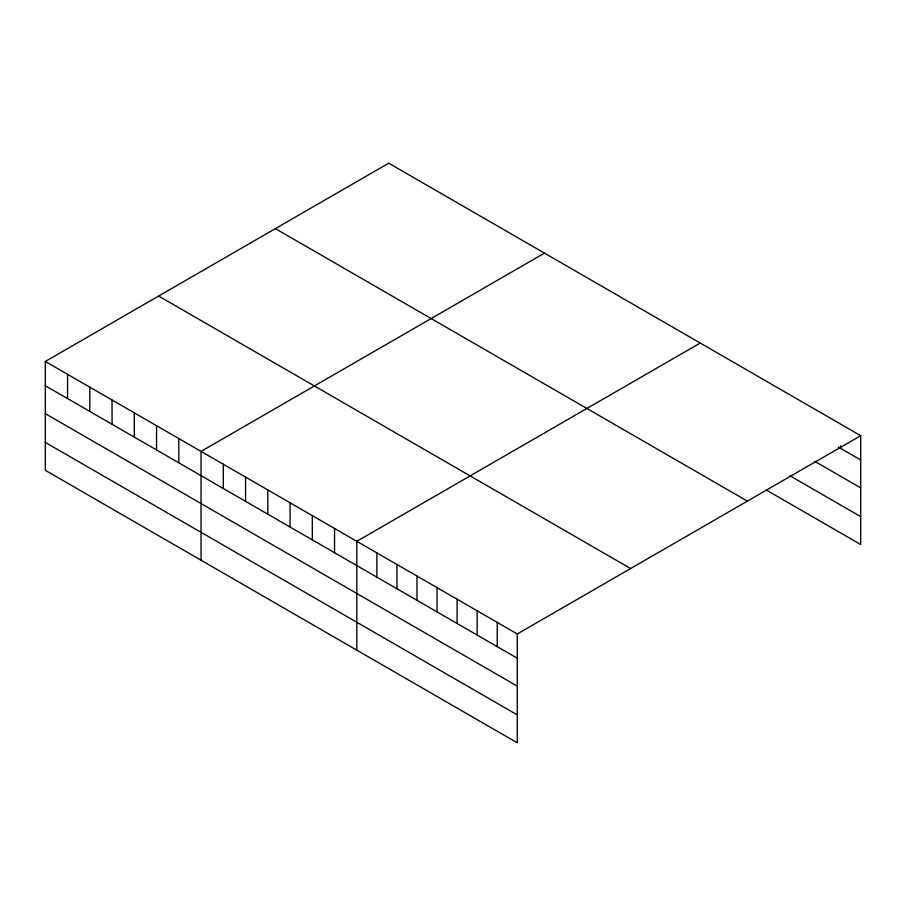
<?xml version="1.0" encoding="UTF-8"?>
<svg xmlns="http://www.w3.org/2000/svg" width="906" height="906" viewBox="0 0 906 906"><rect width="100%" height="100%" fill="white"/><g stroke="black" fill="none" stroke-linecap="round" stroke-linejoin="round"><path stroke-width="1.36" d="M45.3 361.471L517.281 633.962L517.281 742.807L45.3 470.305L45.3 361.471L388.719 163.193L860.7 435.695L860.7 544.529L766.306 490.033M544.472 253.125L201.053 451.392L201.053 560.225M700.225 343.046L356.805 541.312L356.805 650.157M517.281 633.962L860.7 435.695M838.277 447.009L860.7 459.954M814.687 461.29L860.7 487.858M789.907 475.741L860.7 516.624M275.39 228.629L747.371 501.12M158.629 296.036L630.61 568.538M45.3 385.73L517.281 658.22M45.3 413.634L517.281 686.136M45.3 442.4L517.281 714.891M840.643 445.673L840.643 448.368M497.224 622.388L497.224 646.646M477.168 610.803L477.168 635.061M457.1 599.217L457.1 623.487M437.043 587.643L437.043 611.901M416.987 576.057L416.987 600.316M396.93 564.483L396.93 588.741M376.862 552.898L376.862 577.156M334.552 528.47L334.552 552.728M312.31 515.627L312.31 539.885M290.056 502.773L290.056 527.032M267.802 489.931L267.802 514.189M245.56 477.088L245.56 501.346M223.306 464.234L223.306 488.504M178.799 438.549L178.799 462.807M156.557 425.695L156.557 449.965M134.303 412.853L134.303 437.111M112.05 400.01L112.05 424.268M89.796 387.168L89.796 411.426M67.554 374.314L67.554 398.572"/></g></svg>
